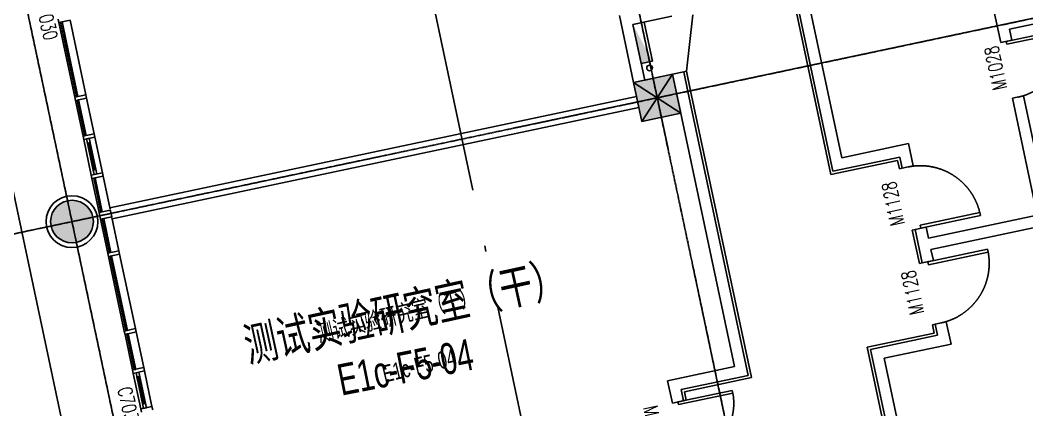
# Model space of a CAD drawing. Header units: millimetres. Extents: x -39175 to 150737, y -15023 to 140542.
# Drawn here: x -20806 to -3135, y 56877 to 63724 of the extents above; entities that cross this region are included whole.
import ezdxf
from ezdxf.enums import TextEntityAlignment as Align

# ---------------------------------------------------------------- set-up
doc = ezdxf.new("R2010")
doc.units = ezdxf.units.MM
doc.header["$LTSCALE"] = 10
for name, pattern in [('DASH', [0.35, 0.25, -0.1]), ('E-RG-1F$0$$0$DOTE', [2.42, 2, -0.2, 0.02, -0.2]), ('E1-RI-5F$0$DASH', [0.35, 0.25, -0.1]), ('XRE2$0$HIDDEN', [0.375, 0.25, -0.125])]:
    doc.linetypes.add(name, pattern=pattern)
for name, color, linetype in [('A—墙体', 7, 'Continuous'), ('A—轴线、尺寸', 1, 'Continuous'), ('A—门窗', 135, 'Continuous'), ('E1-RI-5F$0$A-A-建筑投影线', 53, 'E1-RI-5F$0$DASH'), ('E1-RI-5F$0$A-SYMB-DOOR', 13, 'Continuous'), ('E1-RI-5F$0$A-SYMB-DOOR1', 4, 'Continuous'), ('I—平面—填充03(灰度)', 250, 'Continuous'), ('I—平面—文字', 40, 'Continuous'), ('I—平面—文字（放大1：100）', 40, 'XRE2$0$HIDDEN'), ('I—平面—消防设施', 10, 'Continuous'), ('I—平面—装饰面层线', 192, 'Continuous'), ('I—平面—门', 22, 'Continuous'), ('轴线100', 1, 'Continuous')]:
    doc.layers.add(name, color=color, linetype=linetype)
doc.styles.add('ARIAL', font='arial.ttf')
doc.styles.add('E1-RI-5F$0$ECADI-TXT', font='simplex.shx', dxfattribs={"bigfont": 'hztxt.shx'})
doc.styles.add('XD2008', font='SIMYOU.TTF', dxfattribs={"width": 0.7, "height": 600})
doc.dimstyles.new('200', dxfattribs={"dimscale": 200, "dimtxt": 2.5, "dimasz": 2, "dimexe": 1, "dimexo": 1, "dimgap": 0.8, "dimtad": 1, "dimdec": 0, "dimdsep": 46, "dimtxsty": 'ARIAL', "dimblk1": 'ARCHTICK', "dimblk2": 'ARCHTICK', "dimsah": 1, "dimcen": -0.9, "dimdle": 1, "dimclrd": 256, "dimclre": 256, "dimclrt": 40, "dimaunit": 1, "dimadec": 0, "dimazin": 0, "dimtfac": 0.35, "dimtdec": 0, "dimtix": 1, "dimtmove": 2, "dimatfit": 3, "dimldrblk": 'ARCHTICK', "dimfxl": 0, "dimtvp": 0.8, "dimtolj": 1, "dimtzin": 0, "dimarcsym": 0})
doc.dimstyles.new('副本 100', dxfattribs={"dimscale": 100, "dimtxt": 2.5, "dimasz": 2, "dimexe": 1, "dimexo": 1, "dimgap": 0.8, "dimtad": 1, "dimdec": 0, "dimdsep": 46, "dimtxsty": 'ARIAL', "dimblk1": 'ARCHTICK', "dimblk2": 'ARCHTICK', "dimsah": 1, "dimcen": -0.9, "dimdle": 1, "dimclrd": 256, "dimclre": 256, "dimclrt": 40, "dimaunit": 1, "dimadec": 0, "dimazin": 0, "dimtfac": 0.35, "dimtdec": 0, "dimtix": 1, "dimtmove": 2, "dimatfit": 3, "dimldrblk": 'ARCHTICK', "dimfxl": 0, "dimtvp": 0.8, "dimtolj": 1, "dimtzin": 0, "dimarcsym": 0})

# ---------------------------------------------------------------- blocks, each defined once
blk = doc.blocks.new('E-COLS-F5')
at = {"layer": 'I—平面—填充03(灰度)'}
blk.add_hatch(color=18, dxfattribs=at).paths.add_polyline_path([(11698875, -6144316), (11699560, -6144171), (11699705, -6144856), (11699020, -6145000)])
h = blk.add_hatch(color=18, dxfattribs=at)
edge = h.paths.add_edge_path()
edge.add_arc((11689018, -6146760), 375, 0, 360)
at = {"layer": 'A—墙体'}
blk.add_lwpolyline([(11698875, -6144316), (11699560, -6144171), (11699705, -6144856), (11699020, -6145000)], close=True, dxfattribs=at)
blk.add_circle((11689018, -6146760), 375, dxfattribs=at)
blk = doc.blocks.new('E1-RI-5F$0$$DORLIB2D$00000001')
for p, q in [((0.45, 0.975), (0.5, 0.975)), ((0.45, 0), (0.45, 0.975)), ((0.5, 0), (0.5, 0.975)), ((0.5, 0), (0.45, 0))]:
    blk.add_line(p, q)
at = {"layer": 'I—平面—门', "color": 8, "linetype": 'DASH', "ltscale": 20}
blk.add_arc((0.475, 0), 0.975, 91.4693, 180, dxfattribs=at)
blk = doc.blocks.new('E1-RI-5F$0$ECADI-TAG-DOOR')
blk = doc.blocks.new('E1-RI-5F$0$XFX-BX')
blk.add_lwpolyline([(0, 0), (0, 200), (700, 200), (700, 0)], close=True)
blk.add_solid([(0, 0), (0, 0), (700, 0), (700, 200)])
blk = doc.blocks.new('_ArchTick')
at = {"color": 0, "linetype": 'ByBlock', "const_width": 0.15}
blk.add_lwpolyline([(-0.5, -0.5), (0.5, 0.5)], dxfattribs=at)
blk = doc.blocks.new('*D4621')
at = {"layer": 'A—轴线、尺寸', "linetype": 'ByBlock', "lineweight": -2}
for p, q in [((-23999, 80781), (-30358, 79435)), ((-30203, 79672), (-11947, -6567)), ((-5826, -5066), (-12184, -6412))]:
    blk.add_line(p, q, dxfattribs=at)
at = {"layer": 'Defpoints', "color": 0, "linetype": 'ByBlock'}
for p in [(-23803, 80823), (-5630, -5025), (-11989, -6371)]:
    blk.add_point(p, dxfattribs=at)
at = {"layer": 'A—轴线、尺寸', "linetype": 'ByBlock', "lineweight": -2, "xscale": 400, "yscale": 400, "zscale": 400}
for p, rotation in [((-30162, 79477), 101.9526484581255), ((-11989, -6371), 281.9526484581255)]:
    blk.add_blockref('_ArchTick', p, dxfattribs=dict(at, rotation=rotation))
at = {"layer": 'A—轴线、尺寸', "color": 40, "linetype": 'ByBlock', "insert": (-20669, 36639), "char_height": 500, "attachment_point": 5, "rotation": 281.9526, "style": 'ARIAL'}
blk.add_mtext('\\A1;87750', dxfattribs=at)
blk = doc.blocks.new('*D4632')
at = {"layer": 'A—轴线、尺寸', "linetype": 'ByBlock', "lineweight": -2}
for p, q in [((-20035, 60155), (-24927, 59119)), ((-24773, 59357), (-23240, 52117)), ((-18586, 53307), (-23477, 52271))]:
    blk.add_line(p, q, dxfattribs=at)
at = {"layer": 'Defpoints', "color": 0, "linetype": 'ByBlock'}
for p in [(-19840, 60196), (-18390, 53348), (-23282, 52313)]:
    blk.add_point(p, dxfattribs=at)
at = {"layer": 'A—轴线、尺寸', "linetype": 'ByBlock', "lineweight": -2, "xscale": 400, "yscale": 400, "zscale": 400}
for p, rotation in [((-24731, 59161), 101.9526484581255), ((-23282, 52313), 281.9526484581255)]:
    blk.add_blockref('_ArchTick', p, dxfattribs=dict(at, rotation=rotation))
at = {"layer": 'A—轴线、尺寸', "color": 40, "linetype": 'ByBlock', "insert": (-23600, 55823), "char_height": 500, "attachment_point": 5, "rotation": 281.9526, "style": 'ARIAL'}
blk.add_mtext('\\A1;7000', dxfattribs=at)
blk = doc.blocks.new('*D4633')
at = {"layer": 'A—轴线、尺寸', "linetype": 'ByBlock', "lineweight": -2}
for p, q in [((-21485, 67003), (-26377, 65968)), ((-26222, 66205), (-24690, 58965)), ((-20035, 60155), (-24927, 59119))]:
    blk.add_line(p, q, dxfattribs=at)
at = {"layer": 'Defpoints', "color": 0, "linetype": 'ByBlock'}
for p in [(-21289, 67045), (-19840, 60196), (-24731, 59161)]:
    blk.add_point(p, dxfattribs=at)
at = {"layer": 'A—轴线、尺寸', "linetype": 'ByBlock', "lineweight": -2, "xscale": 400, "yscale": 400, "zscale": 400}
for p, rotation in [((-26181, 66009), 101.9526484581255), ((-24731, 59161), 281.9526484581255)]:
    blk.add_blockref('_ArchTick', p, dxfattribs=dict(at, rotation=rotation))
at = {"layer": 'A—轴线、尺寸', "color": 40, "linetype": 'ByBlock', "insert": (-25050, 62671), "char_height": 500, "attachment_point": 5, "rotation": 281.9526, "style": 'ARIAL'}
blk.add_mtext('\\A1;7000', dxfattribs=at)
blk = doc.blocks.new('*D4829')
at = {"layer": 'Defpoints', "color": 0}
for p in [(-275254, 63222), (-273804, 56374), (-278696, 55338)]:
    blk.add_point(p, dxfattribs=at)
at = {"layer": '轴线100', "lineweight": -2}
for p, q in [((-275352, 63201), (-280243, 62166)), ((-280166, 62284), (-278675, 55240)), ((-273902, 56353), (-278793, 55318))]:
    blk.add_line(p, q, dxfattribs=at)
at = {"layer": '轴线100', "lineweight": -2, "xscale": 200, "yscale": 200, "zscale": 200}
for p, rotation in [((-280145, 62186), 101.9526484623766), ((-278696, 55338), 281.9526484623766)]:
    blk.add_blockref('_ArchTick', p, dxfattribs=dict(at, rotation=rotation))
at = {"layer": '轴线100', "color": 40, "insert": (-279192, 58811), "char_height": 300, "attachment_point": 5, "rotation": 281.9526, "style": 'ARIAL'}
blk.add_mtext('\\A1;7000', dxfattribs=at)
blk = doc.blocks.new('*D4830')
at = {"layer": 'Defpoints', "color": 0}
for p in [(-276704, 70070), (-275254, 63222), (-280145, 62186)]:
    blk.add_point(p, dxfattribs=at)
at = {"layer": '轴线100', "lineweight": -2}
for p, q in [((-276801, 70050), (-281693, 69014)), ((-281616, 69133), (-280125, 62089)), ((-275352, 63201), (-280243, 62166))]:
    blk.add_line(p, q, dxfattribs=at)
at = {"layer": '轴线100', "lineweight": -2, "xscale": 200, "yscale": 200, "zscale": 200}
for p, rotation in [((-281595, 69035), 101.9526484623766), ((-280145, 62186), 281.9526484623766)]:
    blk.add_blockref('_ArchTick', p, dxfattribs=dict(at, rotation=rotation))
at = {"layer": '轴线100', "color": 40, "insert": (-280642, 65659), "char_height": 300, "attachment_point": 5, "rotation": 281.9526, "style": 'ARIAL'}
blk.add_mtext('\\A1;7000', dxfattribs=at)
blk = doc.blocks.new('A$C1C9D1350')
at = {"layer": '轴线100', "linetype": 'E-RG-1F$0$$0$DOTE'}
for p, q in [((-249396.2, -8503.3), (-270308.5, 90282.7)), ((-261537.7, -1848.3), (-280580.9, 88108.1)), ((-245944.7, 69426.4), (-282426, 61703.5))]:
    blk.add_line(p, q, dxfattribs=at)
at = {"layer": '轴线100'}
for base, p1, p2, picture, middle in [((-280145.4, 62186.5), (-276703.5, 70070.2), (-275253.8, 63222), '*D4830', (-280642.1, 65658.9)), ((-278695.6, 55338.2), (-275253.8, 63222), (-273804.1, 56373.8), '*D4829', (-279192.4, 58810.7))]:
    dim = blk.add_linear_dim(base=base, p1=p1, p2=p2, angle=281.95265, dimstyle='副本 100', override={"dimtxt": 3}, dxfattribs=at)
    dim.commit()
    dim.dimension.update_dxf_attribs({"geometry": picture, "text_midpoint": middle})

msp = doc.modelspace()

# ---------------------------------------------------------------- linework, layer by layer
at = {"layer": 'A—墙体'}
for p, q in [((-9439.1, 74765.8), (-6539.6, 61069.4)), ((-9202, 74611.6), (-6385.4, 61306.5)), ((-4132.7, 65872), (-3594.2, 63328.4)), ((327, 64362.8), (-3439.6, 63565.4)), ((-10287.1, 63802.4), (-10038.6, 62628.4)), ((-10050, 63648.1), (-9365, 63793.1)), ((-10050, 63648.1), (-9842.9, 62669.8)), ((-3398.5, 63369.8), (-3440, 63565.4)), ((-3398.5, 63369.8), (-3594.2, 63328.4)), ((-9353.5, 62773.4), (-9157.9, 62814.8)), ((-9353.5, 62773.4), (-8266.3, 57637.4)), ((-9157.9, 62814.8), (-9085.4, 62472.6)), ((-9842.9, 62669.8), (-9549.5, 62731.9)), ((-19231.9, 60426.7), (-9986.8, 62383.8)), ((-19231.9, 60426.7), (-9986.8, 62383.8)), ((-9085.4, 62472.6), (-8029.2, 57483.1)), ((-3387.1, 62350), (-3191.4, 62391.5)), ((-2756.5, 60336.9), (-3191.4, 62391.5)), ((-9260.4, 62333.3), (-9260.4, 62333.3)), ((-3387.1, 62350), (-2952.2, 60295.5)), ((-19190.5, 60231.1), (-9945.4, 62188.2)), ((-5211.6, 61554.9), (-6385.4, 61306.5)), ((-5211.6, 61554.9), (-5128.7, 61163.6)), ((-5365.8, 61317.9), (-6539.6, 61069.4)), ((-5324.4, 61122.2), (-5365.8, 61317.9)), ((-5128.7, 61163.6), (-5324.4, 61122.2)), ((1737.3, 61083.7), (-4818.1, 59696)), ((-2952.2, 60295.5), (-4859.5, 59891.7)), ((-4900.9, 60087.5), (-5096.6, 60046)), ((-4859.5, 59891.7), (-4900.9, 60087.5)), ((-5096.6, 60046), (-4972.3, 59459.1)), ((-4776.7, 59500.5), (-4818.1, 59696)), ((-4776.7, 59500.5), (-4972.3, 59459.1)), ((-4548.9, 58424.3), (-4744.5, 58382.9)), ((-4744.5, 58382.9), (-4703.1, 58187.2)), ((-4466, 58033), (-4548.9, 58424.3)), ((-4703.1, 58187.2), (-5876.9, 57938.8)), ((-4466, 58033), (-5639.8, 57784.5)), ((-5876.9, 57938.8), (-3702.3, 47666.3)), ((-9440.8, 57388.7), (-8266.3, 57637.4)), ((-5639.8, 57784.5), (-3548, 47903.4)), ((-9203.8, 57234.5), (-8029.2, 57483.1)), ((-9440.8, 57388.7), (-9358, 56997.4)), ((-9162.3, 57038.8), (-9203.8, 57234.5)), ((-9358, 56997.4), (-9162.3, 57038.8))]:
    msp.add_line(p, q, dxfattribs=at)
at = {"layer": 'A—轴线、尺寸', "linetype": 'E-RG-1F$0$$0$DOTE', "ltscale": 500}
for p, q in [((5602.2, -9566), (-14894.5, 87257.1)), ((2178.1, -10290.8), (-18318.6, 86532.3)), ((-6123.7, -4873.9), (-25166.8, 85082.5)), ((9469.4, 66400.8), (-27011.9, 58677.9))]:
    msp.add_line(p, q, dxfattribs=at)
at = {"layer": 'A—门窗', "extrusion": (7.74398e-26, 8.19673e-27, -1)}
for p, q in [((-20137.6, 63741), (-20125.2, 63682.3)), ((-20125.2, 63682.3), (-19929.5, 63723.8)), ((-19652, 62412.8), (-19847.7, 62371.4)), ((-19639.6, 62354.1), (-19652, 62412.8)), ((-19847.7, 62371.4), (-19835.3, 62312.7)), ((-19835.3, 62312.7), (-19639.6, 62354.1)), ((-19507.1, 61728), (-19702.7, 61686.6)), ((-19702.7, 61686.6), (-19690.3, 61627.9)), ((-19494.6, 61669.3), (-19507.1, 61728)), ((-19690.3, 61627.9), (-19494.6, 61669.3)), ((-19362.1, 61043.2), (-19557.7, 61001.7)), ((-19557.7, 61001.7), (-19545.3, 60943)), ((-19545.3, 60943), (-19349.7, 60984.5)), ((-19349.7, 60984.5), (-19362.1, 61043.2)), ((-19210.9, 60329), (-19406.6, 60287.6)), ((-19406.6, 60287.6), (-19394.1, 60228.9)), ((-19394.1, 60228.9), (-19198.5, 60270.3)), ((-19198.5, 60270.3), (-19210.9, 60329)), ((-19072.1, 59673.5), (-19267.8, 59632.1)), ((-19267.8, 59632.1), (-19255.4, 59573.4)), ((-19255.4, 59573.4), (-19059.7, 59614.8)), ((-19059.7, 59614.8), (-19072.1, 59673.5)), ((-18782.2, 58303.9), (-18977.9, 58262.4)), ((-18977.9, 58262.4), (-18965.4, 58203.7)), ((-18965.4, 58203.7), (-18769.8, 58245.2)), ((-18769.8, 58245.2), (-18782.2, 58303.9)), ((-18637.2, 57619), (-18832.9, 57577.6)), ((-18624.8, 57560.3), (-18637.2, 57619)), ((-18832.9, 57577.6), (-18820.5, 57518.9)), ((-18820.5, 57518.9), (-18624.8, 57560.3)), ((-18492.3, 56934.2), (-18687.9, 56892.8)), ((-18479.8, 56875.5), (-18492.3, 56934.2)), ((-18687.9, 56892.8), (-18675.5, 56834.1))]:
    msp.add_line(p, q, dxfattribs=at)
at = {"layer": 'A—门窗'}
for p, q in [((-20125.2, 63682.3), (-19847.7, 62371.4)), ((-20070.5, 63693.9), (-20095.3, 63688.7)), ((-20095.3, 63688.7), (-19817.8, 62377.7)), ((-19793, 62383), (-20070.5, 63693.9)), ((-19929.5, 63723.8), (-19652, 62412.8)), ((-19817.8, 62377.7), (-19793, 62383)), ((-19835.3, 62312.7), (-19702.7, 61686.6)), ((-19780.5, 62324.3), (-19805.4, 62319)), ((-19805.4, 62319), (-19672.8, 61692.9)), ((-19648, 61698.2), (-19780.5, 62324.3)), ((-19639.6, 62354.1), (-19507.1, 61728)), ((-19672.8, 61692.9), (-19648, 61698.2)), ((-19690.3, 61627.9), (-19557.7, 61001.7)), ((-19592.1, 61648.7), (-19641.8, 61638.1)), ((-19592.1, 61648.7), (-19641.8, 61638.1)), ((-19641.8, 61638.1), (-19626, 61563.6)), ((-19641.8, 61638.1), (-19509.2, 61012)), ((-19626, 61563.6), (-19576.3, 61574.1)), ((-19614.8, 61510.6), (-19626, 61563.6)), ((-19626, 61563.6), (-19525, 61086.6)), ((-19500.2, 61091.8), (-19601.1, 61568.8)), ((-19576.3, 61574.1), (-19592.1, 61648.7)), ((-19459.5, 61022.5), (-19592.1, 61648.7)), ((-19494.6, 61669.3), (-19362.1, 61043.2)), ((-19525, 61086.6), (-19475.3, 61097.1)), ((-19509.2, 61012), (-19525, 61086.6)), ((-19459.5, 61022.5), (-19509.2, 61012)), ((-19509.2, 61012), (-19459.5, 61022.5)), ((-19475.3, 61097.1), (-19459.5, 61022.5)), ((-19349.7, 60984.5), (-19226.7, 60403.5)), ((-19545.3, 60943), (-19419, 60346.3)), ((-19490.6, 60954.6), (-19515.4, 60949.4)), ((-19515.4, 60949.4), (-19389.1, 60352.6)), ((-19364.3, 60357.9), (-19490.6, 60954.6)), ((-19223.3, 60387.7), (-19419, 60346.3)), ((-19419, 60346.3), (-19406.6, 60287.6)), ((-19406.6, 60287.6), (-19210.9, 60329)), ((-19389.1, 60352.6), (-19364.3, 60357.9)), ((-19210.9, 60329), (-19223.3, 60387.7)), ((-19394.1, 60228.9), (-19267.8, 59632.1)), ((-19339.4, 60240.5), (-19364.2, 60235.2)), ((-19364.2, 60235.2), (-19237.9, 59638.4)), ((-19213.1, 59643.7), (-19339.4, 60240.5)), ((-19195.1, 60254.4), (-19072.1, 59673.5)), ((-19255.4, 59573.4), (-18977.9, 58262.4)), ((-19237.9, 59638.4), (-19213.1, 59643.7)), ((-19200.6, 59585), (-19225.5, 59579.7)), ((-19225.5, 59579.7), (-18948, 58268.8)), ((-18923.1, 58274), (-19200.6, 59585)), ((-19059.7, 59614.8), (-18782.2, 58303.9)), ((-18965.4, 58203.7), (-18832.9, 57577.6)), ((-18948, 58268.8), (-18923.1, 58274)), ((-18910.7, 58215.3), (-18935.5, 58210.1)), ((-18935.5, 58210.1), (-18803, 57583.9)), ((-18778.2, 57589.2), (-18910.7, 58215.3)), ((-18769.8, 58245.2), (-18637.2, 57619)), ((-18820.5, 57518.9), (-18687.9, 56892.8)), ((-18803, 57583.9), (-18778.2, 57589.2)), ((-18771.9, 57529.2), (-18639.4, 56903.1)), ((-18756.2, 57454.6), (-18706.5, 57465.2)), ((-18744.9, 57401.7), (-18756.2, 57454.6)), ((-18756.2, 57454.6), (-18655.2, 56977.6)), ((-18630.3, 56982.9), (-18731.3, 57459.9)), ((-18589.7, 56913.6), (-18722.2, 57539.7)), ((-18624.8, 57560.3), (-18492.3, 56934.2)), ((-18655.2, 56977.6), (-18605.5, 56988.1)), ((-18589.7, 56913.6), (-18639.4, 56903.1)), ((-18639.4, 56903.1), (-18589.7, 56913.6))]:
    msp.add_line(p, q, dxfattribs=at)
at = {"layer": 'Defpoints'}
for p, q in [((-9893.6, 61943.6), (-9353.8, 62773.4)), ((-10038.6, 62628.4), (-9208.8, 62088.6))]:
    msp.add_line(p, q, dxfattribs=at)
at = {"layer": 'E1-RI-5F$0$A-A-建筑投影线', "linetype": 'ByBlock'}
msp.add_lwpolyline([(-25001.4, 79955.2), (-24732.2, 78683.4), (-24732.2, 78683.4), (-14899.3, 32237.8), (-13530.3, 32527.7)], dxfattribs=at)
at = {"layer": 'I—平面—消防设施'}
msp.add_circle((-9757.7, 62882.9), 50, dxfattribs=at)
at = {"layer": 'I—平面—装饰面层线'}
for p, q in [((-9498.3, 74804.4), (-6578.2, 61010.1)), ((-9108.9, 62825.2), (-9157.9, 62814.8)), ((-9108.9, 62825.2), (-9036.5, 62482.9)), ((-9036.5, 62482.9), (-7969.9, 57444.6)), ((-5404.4, 61258.6), (-6578.2, 61010.1)), ((-5373.3, 61111.8), (-5404.4, 61258.6)), ((-5373.3, 61111.8), (-5324.4, 61122.2)), ((-5145.5, 60035.7), (-5096.6, 60046)), ((-5145.5, 60035.7), (-5021.2, 59448.7)), ((-5021.2, 59448.7), (-4972.3, 59459.1)), ((-4793.4, 58372.5), (-4744.5, 58382.9)), ((-4793.4, 58372.5), (-4762.4, 58225.8)), ((-4762.4, 58225.8), (-5936.2, 57977.3)), ((-5936.2, 57977.3), (-3740.8, 47607)), ((-9144.5, 57195.9), (-7969.9, 57444.6)), ((-9113.4, 57049.2), (-9144.5, 57195.9)), ((-9113.4, 57049.2), (-9162.3, 57038.8))]:
    msp.add_line(p, q, dxfattribs=at)
msp.add_circle((-19896, 60183.9), 455, dxfattribs=at)
at = {"layer": 'I—平面—门'}
msp.add_lwpolyline([(-9109, 62825.3), (-9000, 63819.2)], dxfattribs=at)

# ---------------------------------------------------------------- block references
at = {"layer": 'A—墙体'}
msp.add_blockref('E-COLS-F5', (-11708913.6, 6206944.1), dxfattribs=at)
at = {"layer": 'E1-RI-5F$0$A-SYMB-DOOR'}
ref = msp.add_blockref('E1-RI-5F$0$ECADI-TAG-DOOR', (-19402.4, 63337.6), dxfattribs=dict(at, xscale=-100.0000000019515, yscale=100, zscale=100, rotation=102.4907867595304))
ref.add_attrib('门窗主编号1', 'C7030', dxfattribs={"height": 250, "rotation": 282.49079, "style": 'E1-RI-5F$0$ECADI-TXT', "width": 0.7}).set_placement((-20384.2, 63355.7), align=Align.RIGHT)
ref = msp.add_blockref('E1-RI-5F$0$ECADI-TAG-DOOR', (-17952.7, 56489.4), dxfattribs=dict(at, xscale=-100.0000000019515, yscale=100, zscale=100, rotation=102.4907867595304))
ref.add_attrib('门窗主编号1', 'C7030', dxfattribs={"height": 250, "rotation": 282.49079, "style": 'E1-RI-5F$0$ECADI-TXT', "width": 0.7}).set_placement((-18934.5, 56507.5), align=Align.RIGHT)
at = {"layer": 'E1-RI-5F$0$A-SYMB-DOOR1'}
ref = msp.add_blockref('E1-RI-5F$0$ECADI-TAG-DOOR', (-2978.9, 63667.5), dxfattribs=dict(at, xscale=100.0000000025105, yscale=100.0000000018626, zscale=100.0000000022703, rotation=102.0629955412199))
ref.add_attrib('门窗主编号1', 'M1028', dxfattribs={"layer": 'E1-RI-5F$0$A-SYMB-DOOR', "height": 250, "rotation": 102.063, "style": 'E1-RI-5F$0$ECADI-TXT', "width": 0.7}).set_placement((-3643.1, 63290.3), align=Align.RIGHT)
ref = msp.add_blockref('E1-RI-5F$0$ECADI-TAG-DOOR', (-4778.1, 61284.2), dxfattribs=dict(at, xscale=100.0000000025105, yscale=100.0000000018626, zscale=100.0000000022703, rotation=102.0629955412199))
ref.add_attrib('门窗主编号1', 'M1128', dxfattribs={"layer": 'E1-RI-5F$0$A-SYMB-DOOR', "height": 250, "rotation": 102.063, "style": 'E1-RI-5F$0$ECADI-TXT', "width": 0.7}).set_placement((-5442.4, 60907.1), align=Align.RIGHT)
ref = msp.add_blockref('E1-RI-5F$0$ECADI-TAG-DOOR', (-4436.9, 59723.6), dxfattribs=dict(at, xscale=100.0000000025105, yscale=100.0000000018626, zscale=100.0000000022703, rotation=102.0629955412199))
ref.add_attrib('门窗主编号1', 'M1128', dxfattribs={"layer": 'E1-RI-5F$0$A-SYMB-DOOR', "height": 250, "rotation": 102.063, "style": 'E1-RI-5F$0$ECADI-TXT', "width": 0.7}).set_placement((-5101.2, 59346.5), align=Align.RIGHT)
ref = msp.add_blockref('E1-RI-5F$0$ECADI-TAG-DOOR', (-10371.4, 55779.8), dxfattribs=dict(at, xscale=100.0000000018866, yscale=100.0000000018626, zscale=100.0000000022703, rotation=281.9731040339797))
ref.add_attrib('门窗主编号1', 'M1028', dxfattribs={"layer": 'E1-RI-5F$0$A-SYMB-DOOR', "height": 250, "rotation": 281.9731, "style": 'E1-RI-5F$0$ECADI-TXT', "width": 0.7}).set_placement((-9706.6, 56155.8), align=Align.RIGHT)
at = {"layer": 'I—平面—消防设施', "rotation": 281.9627057996246}
msp.add_blockref('E1-RI-5F$0$XFX-BX', (-10050, 63648.1), dxfattribs=at)
at = {"layer": 'I—平面—门'}
for p, xscale, yscale, zscale, rotation in [((-3392.8, 62859.9), -1000.000000000799, 1000, 1000.000000000272, 281.952648476885), ((-5112.7, 60604.8), 1099.999999999894, 1100, -1099.999999999999, 281.9526484770645), ((-4760.6, 58941.7), -1099.999999999781, 1100, -1099.999999999999, 281.9526484739915), ((-9156.3, 56529), -999.9999999998876, 1000, -1000, 281.9526484768961)]:
    msp.add_blockref('E1-RI-5F$0$$DORLIB2D$00000001', p, dxfattribs=dict(at, xscale=xscale, yscale=yscale, zscale=zscale, rotation=rotation))
at = {"layer": '轴线100'}
msp.add_blockref('A$C1C9D1350', (255414.1, -3026), dxfattribs=at)

# ---------------------------------------------------------------- texts
at = {"layer": 'I—平面—文字', "linetype": 'ByBlock', "style": 'XD2008', "width": 0.7}
for s, height, rotation, p in [('测试实验研究室（干）', 600, 12.29713, (-16798.2, 57707.7, 0)), ('E1c-F5-04', 550, 11.22442, (-15168.7, 57124.7))]:
    msp.add_text(s, height=height, rotation=rotation, dxfattribs=at).set_placement(p)
at = {"layer": 'I—平面—文字（放大1：100）', "linetype": 'ByBlock', "style": 'XD2008', "width": 0.7}
for s, p in [('测试实验研究室（干）', (-15558.6, 58063.5, 0)), ('E1c-F5-04', (-14407.2, 57355.4))]:
    msp.add_text(s, height=300, rotation=13.56387, dxfattribs=at).set_placement(p)

# ---------------------------------------------------------------- dimensions: what is measured, and where the dimension line sits
at = {"layer": 'A—轴线、尺寸', "linetype": 'ByBlock'}
for base, p1, p2, picture, middle in [((-11988.7, -6370.9), (-23802.9, 80822.8), (-5629.9, -5024.7), '*D4621', (-20669.1, 36638.9)), ((-24731.3, 59160.9), (-21289.5, 67044.6), (-19839.7, 60196.4), '*D4633', (-25049.9, 62671)), ((-23281.6, 52312.7), (-19839.7, 60196.4), (-18390, 53348.2), '*D4632', (-23600.2, 55822.8))]:
    dim = msp.add_linear_dim(base=base, p1=p1, p2=p2, angle=281.95265, dimstyle='200', dxfattribs=at)
    dim.commit()
    dim.dimension.update_dxf_attribs({"geometry": picture, "text_midpoint": middle})

doc.saveas('drawing.dxf')
